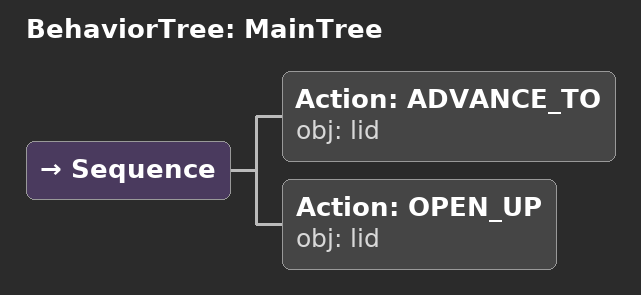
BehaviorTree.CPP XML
<root main_tree_to_execute="MainTree">
  <BehaviorTree ID="MainTree">
    <Sequence>
      <!-- Advance to lid -->
      <Action ID="ADVANCE_TO" obj="lid" />
      <!-- Open up lid -->
      <Action ID="OPEN_UP" obj="lid" />
    </Sequence>
  </BehaviorTree>
</root>
